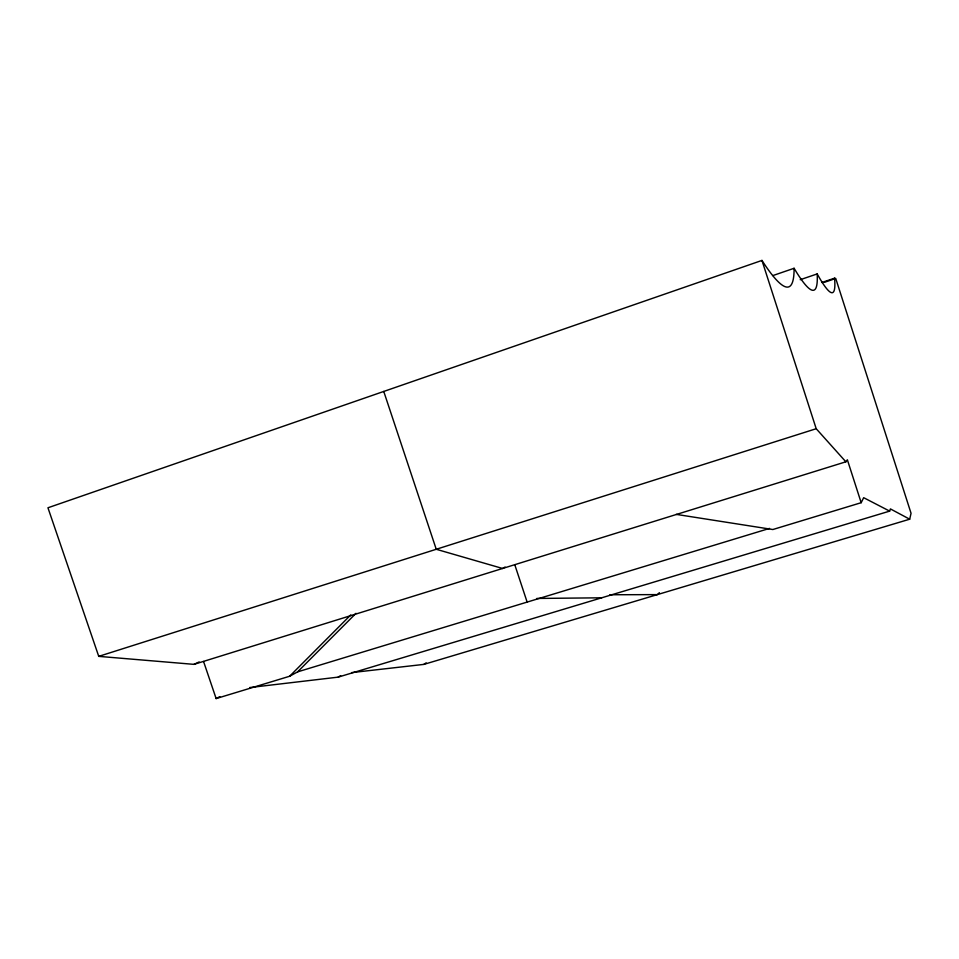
<?xml version="1.0" encoding="UTF-8"?>
<svg xmlns="http://www.w3.org/2000/svg" width="959" height="959" viewBox="0 0 959 959"><rect width="100%" height="100%" fill="white"/><g stroke="black" fill="none" stroke-linecap="round" stroke-linejoin="round"><path stroke-width="1.44" d="M351.737 672.595L423.854 664.395L909.695 519.203L911.05 513.281L835.733 278.458L834.57 278.17A403.307 25.929 71.3 0 1 817.188 273.926A474.885 34.632 70.9 0 1 794.1 268.28A579.859 48.657 70.4 0 1 761.961 260.428L47.95 507.779L98.741 656.364L193.982 664.359L845.874 461.806L847.36 459.769L861.182 502.696L772.834 529.524L676.191 514.372M249.64 687.567L338.155 677.138L889.652 511.123L890.396 508.905L909.695 519.203M861.182 502.696L863.675 497.685L889.652 511.123M203.56 661.482L216.135 698.572L289.642 676.251L350.742 614.923M289.642 676.251L297.614 671.863L355.993 613.316M659.396 592.674L657.371 594.616L609.864 594.76M423.854 664.395L426.18 662.849M338.155 677.138L340.649 675.651M505.093 567.033L502.588 568.471L436.249 549.279L383.756 391.452M216.135 698.572L219.839 696.618M193.982 664.359L199.184 661.926M772.894 275.569L794.1 268.28M800.214 279.716L817.188 273.926M821.839 282.497L834.57 278.17M824.452 282.294L834.33 278.937M98.741 656.364L816.205 428.721L845.874 461.806M297.614 671.863L769.526 528.409M536.824 598.452L601.677 597.805M514.791 564.779L527.138 602.084M761.961 260.428L816.205 428.721"/></g></svg>
